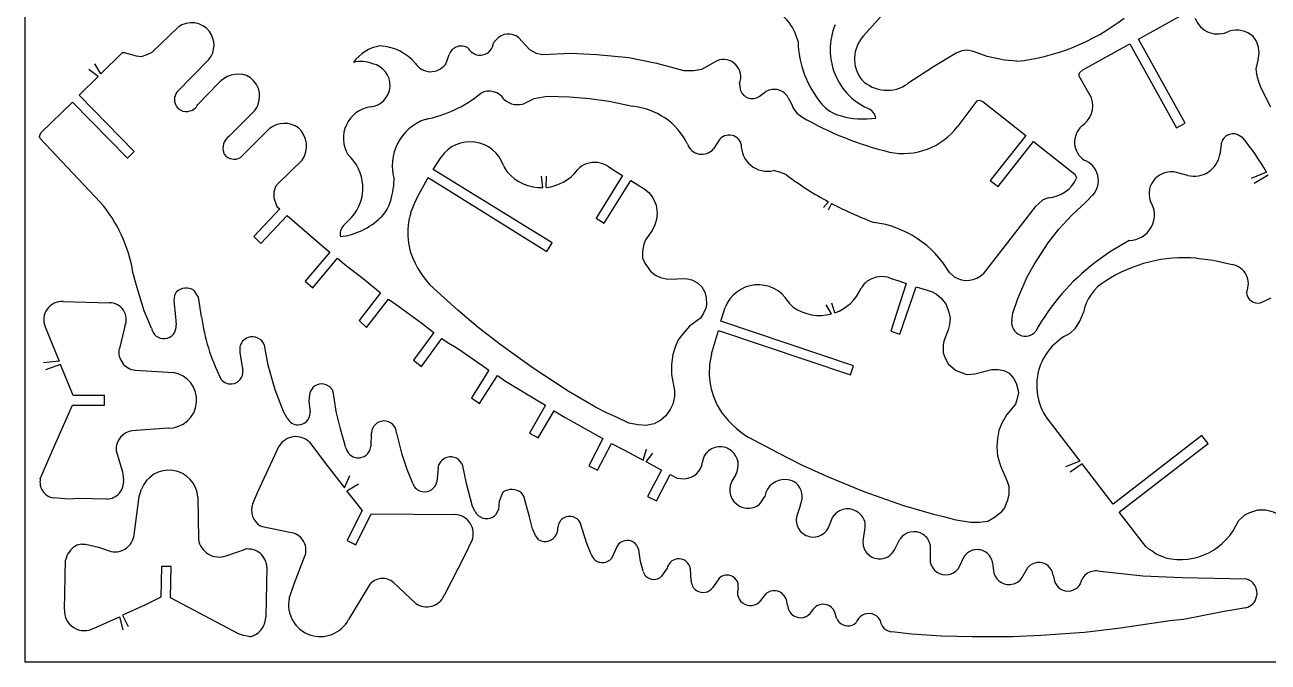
# Model space of a CAD drawing. Extents: x -54 to 327, y -11 to 204.
# Drawn here: x -54.1 to 159.8, y -11.2 to 98.4 of the extents above; entities that cross this region are included whole.
import ezdxf

# ---------------------------------------------------------------- set-up
doc = ezdxf.new("R2010")
doc.units = 0
doc.header["$MEASUREMENT"] = 0
doc.layers.add('Offen', color=7, linetype='CONTINUOUS')
doc.layers.add('SchneidenUhrzeiger', color=7, linetype='CONTINUOUS')

msp = doc.modelspace()

# ---------------------------------------------------------------- linework, layer by layer
at = {"layer": 'Offen', "color": 4, "linetype": 'Continuous'}
for p, q in [((90.23, 96.53), (94.8, 101.63)), ((137.51, 96), (145.16, 100.25)), ((-32.17, 93.76), (-27.71, 98.01)), ((26.59, 95.36), (27.01, 95.89)), ((30.94, 96.21), (32.75, 94.19)), ((32.75, 94.19), (33.92, 93.55)), ((127.95, 90.68), (136.03, 95.15)), ((136.03, 95.15), (144.1, 80.7)), ((145.59, 81.55), (137.51, 96)), ((-37.27, 93.66), (-40.99, 89.99)), ((-37.27, 93.66), (-36.95, 93.66)), ((-36.95, 93.66), (-34.93, 93.13)), ((-34.93, 93.13), (-33.97, 93.02)), ((-33.97, 93.02), (-33.02, 93.34)), ((-33.02, 93.34), (-32.17, 93.76)), ((-22.39, 92.49), (-27.92, 86.86)), ((18.3, 91.64), (18.62, 92.28)), ((18.62, 92.28), (18.94, 93.34)), ((33.92, 93.55), (34.98, 93.34)), ((34.98, 93.34), (39.87, 93.55)), ((39.87, 93.55), (44.33, 93.34)), ((44.33, 93.34), (49.86, 92.81)), ((49.86, 92.81), (54.64, 91.85)), ((63.56, 91.43), (65.05, 92.28)), ((106.17, 93.55), (102.24, 91.21)), ((107.13, 93.98), (106.17, 93.55)), ((108.08, 94.08), (107.13, 93.98)), ((109.14, 93.87), (108.08, 94.08)), ((111.48, 93.02), (109.14, 93.87)), ((114.46, 92.38), (111.48, 93.02)), ((116.58, 92.17), (114.46, 92.38)), ((158.13, 92.6), (157.7, 90.9)), ((-41.42, 89.56), (-43.05, 90.76)), ((-40.99, 89.99), (-42, 91.76)), ((54.64, 91.85), (59.31, 90.58)), ((59.31, 90.58), (61.01, 90.58)), ((61.01, 90.58), (62.39, 90.79)), ((62.39, 90.79), (63.56, 91.43)), ((102.24, 91.21), (97.88, 88.35)), ((127.31, 89.94), (127.42, 90.26)), ((127.31, 89.62), (127.31, 89.94)), ((127.42, 90.26), (127.95, 90.68)), ((157.7, 90.9), (157.81, 89.94)), ((157.81, 89.94), (158.13, 88.88)), ((-44.71, 86.33), (-41.42, 89.56)), ((-24.31, 84.73), (-20.8, 88.35)), ((68.88, 88.35), (68.98, 87.39)), ((129.44, 85.9), (127.31, 89.62)), ((158.13, 88.88), (158.55, 87.71)), ((158.55, 87.71), (160.25, 84.31)), ((-35.25, 76.66), (-44.71, 86.33)), ((33.49, 85.69), (32.01, 84.95)), ((34.56, 85.9), (33.49, 85.69)), ((35.83, 86.11), (34.56, 85.9)), ((39.66, 86.01), (35.83, 86.11)), ((43.06, 85.69), (39.66, 86.01)), ((46.46, 85.26), (43.06, 85.69)), ((72.28, 86.11), (73.44, 86.96)), ((77.27, 85.9), (77.91, 84.73)), ((-51.29, 79.85), (-45.87, 85.16)), ((-45.87, 85.16), (-36.42, 75.49)), ((-14.53, 83.67), (-18.89, 79.31)), ((50.49, 84.41), (46.46, 85.26)), ((77.91, 84.73), (78.12, 84.1)), ((78.12, 84.1), (78.76, 83.25)), ((107.55, 82.4), (109.78, 85.37)), ((109.78, 85.37), (110.1, 85.48)), ((110.1, 85.48), (110.74, 85.26)), ((110.74, 85.26), (118.18, 79.42)), ((78.76, 83.25), (79.61, 82.61)), ((106.49, 81.01), (107.55, 82.4)), ((144.1, 80.7), (145.59, 81.55)), ((-51.51, 79.21), (-51.29, 79.85)), ((-51.4, 78.89), (-51.51, 79.21)), ((-16.97, 75.6), (-11.98, 80.59)), ((118.18, 79.42), (112.01, 71.66)), ((155.47, 79), (154.62, 79.53)), ((-41.09, 67.95), (-51.4, 78.89)), ((65.16, 78.25), (64.41, 77.08)), ((113.39, 70.6), (119.45, 78.36)), ((119.45, 78.36), (126.57, 72.73)), ((151.75, 77.83), (151.54, 76.13)), ((-36.42, 75.49), (-35.25, 76.66)), ((-19.84, 76.34), (-19.74, 76.13)), ((-6.35, 75.17), (-10.49, 71.13)), ((16.18, 73.58), (17.56, 75.7)), ((36.68, 60.93), (16.18, 73.58)), ((46.24, 74.11), (47.73, 73.15)), ((47.73, 73.15), (48.79, 72.51)), ((75.99, 73.05), (74.72, 73.36)), ((76.95, 72.62), (75.99, 73.05)), ((126.57, 72.73), (126.78, 72.41)), ((146.01, 72.51), (144.1, 73.05)), ((159.55, 73.1), (156.93, 72.02)), ((-10.92, 70.6), (-11.24, 69.65)), ((-10.49, 71.13), (-10.92, 70.6)), ((13.31, 68.48), (15.33, 72.2)), ((15.33, 72.2), (35.73, 59.45)), ((35.06, 70.44), (34.84, 72.39)), ((35.65, 70.47), (35.68, 72.41)), ((48.79, 72.51), (44.23, 65.18)), ((45.61, 64.33), (50.18, 71.66)), ((50.18, 71.66), (52.62, 70.18)), ((112.01, 71.66), (113.39, 70.6)), ((126.78, 72.41), (126.89, 72.09)), ((159.84, 72.58), (157.44, 71.15)), ((-11.24, 69.65), (-11.24, 68.69)), ((-11.24, 68.69), (-10.71, 67.2)), ((52.62, 70.18), (53.36, 69.54)), ((53.36, 69.54), (54, 68.69)), ((54, 68.69), (54.53, 67.41)), ((122, 68.69), (121.04, 68.26)), ((128.48, 67.95), (129.65, 69.11)), ((-10.17, 66.78), (-14.64, 62)), ((-10.71, 67.2), (-10.17, 66.78)), ((54.53, 67.41), (54.74, 66.03)), ((84.2, 67.99), (83.34, 67)), ((84.74, 67.7), (84.14, 66.57)), ((119.77, 67.1), (110.84, 55.62)), ((121.04, 68.26), (119.77, 67.1)), ((126.04, 65.71), (128.48, 67.95)), ((-13.47, 60.83), (-8.9, 65.61)), ((-8.9, 65.61), (-2.63, 60.19)), ((0.77, 63.91), (2.15, 65.29)), ((44.23, 65.18), (45.61, 64.33)), ((54.64, 64.97), (54.32, 64.01)), ((54.74, 66.03), (54.64, 64.97)), ((123.81, 63.27), (126.04, 65.71)), ((53.89, 63.06), (52.73, 61.46)), ((54.32, 64.01), (53.89, 63.06)), ((122, 60.93), (123.81, 63.27)), ((-14.64, 62), (-13.47, 60.83)), ((-2.63, 60.19), (-1.57, 59.34)), ((35.73, 59.45), (36.68, 60.93)), ((52.41, 60.72), (52.19, 59.45)), ((52.73, 61.46), (52.41, 60.72)), ((119.56, 57.21), (122, 60.93)), ((135.92, 61.36), (132.52, 59.34)), ((-1.57, 59.34), (-5.82, 54.35)), ((-4.54, 53.18), (-0.29, 58.28)), ((-0.29, 58.28), (0.98, 57.21)), ((52.19, 59.45), (52.19, 58.38)), ((52.19, 58.38), (52.62, 57.43)), ((132.52, 59.34), (130.08, 57.53)), ((147.5, 58.28), (150.37, 57.96)), ((150.37, 57.96), (153.66, 57.21)), ((-34.72, 53.18), (-35.46, 55.83)), ((0.98, 57.21), (4.17, 54.77)), ((52.62, 57.43), (53.58, 56.05)), ((53.58, 56.05), (54.32, 55.41)), ((105.85, 55.09), (105, 55.83)), ((118.39, 55.09), (119.56, 57.21)), ((-5.82, 54.35), (-4.54, 53.18)), ((4.17, 54.77), (6.08, 53.18)), ((54.32, 55.41), (55.28, 54.98)), ((55.28, 54.98), (56.55, 54.66)), ((56.55, 54.66), (59.63, 54.77)), ((59.63, 54.77), (60.69, 54.56)), ((60.69, 54.56), (61.65, 54.03)), ((61.65, 54.03), (62.39, 53.39)), ((94.8, 54.88), (96.5, 54.35)), ((97.56, 53.92), (94.91, 45.74)), ((96.5, 54.35), (97.56, 53.92)), ((116.79, 51.37), (118.39, 55.09)), ((-33.55, 49.25), (-34.72, 53.18)), ((-28.34, 51.9), (-28.45, 50.95)), ((-28.02, 52.43), (-28.34, 51.9)), ((-24.73, 52.43), (-24.94, 52.75)), ((-24.2, 51.58), (-24.73, 52.43)), ((-23.67, 48.18), (-24.2, 51.58)), ((7.14, 52.33), (3.43, 47.55)), ((6.08, 53.18), (7.14, 52.33)), ((20.43, 49.35), (16.28, 53.07)), ((62.39, 53.39), (62.93, 52.43)), ((62.93, 52.43), (63.14, 51.48)), ((63.14, 51.48), (63.24, 50.41)), ((96.5, 45.21), (99.26, 53.39)), ((99.26, 53.39), (101.92, 52.54)), ((101.92, 52.54), (102.77, 52.11)), ((102.77, 52.11), (103.62, 51.37)), ((103.62, 51.37), (104.47, 50.31)), ((115.94, 48.82), (116.79, 51.37)), ((158.55, 50.63), (160.36, 51.48)), ((-47.47, 50.84), (-39.5, 50.63)), ((-32.27, 46.27), (-33.55, 49.25)), ((-28.45, 50.95), (-28.13, 48.18)), ((4.7, 46.38), (8.53, 51.26)), ((8.53, 51.26), (9.8, 50.31)), ((9.8, 50.31), (14.26, 47.12)), ((23.93, 46.38), (20.43, 49.35)), ((63.14, 49.78), (62.71, 48.82)), ((63.24, 50.41), (63.14, 49.78)), ((65.69, 47.44), (66.43, 49.78)), ((84.72, 48.7), (83.82, 50.24)), ((85.3, 48.89), (84.76, 50.58)), ((104.47, 50.31), (104.89, 49.03)), ((-28.13, 48.18), (-28.02, 46.8)), ((3.43, 47.55), (4.7, 46.38)), ((14.26, 47.12), (15.33, 46.27)), ((62.18, 47.97), (60.27, 46.59)), ((62.71, 48.82), (62.18, 47.97)), ((88.53, 39.79), (65.69, 47.44)), ((104.89, 49.03), (105.11, 47.97)), ((105.11, 47.97), (105, 46.91)), ((115.73, 47.55), (115.94, 48.82)), ((126.68, 46.27), (127.42, 47.44)), ((127.42, 47.44), (128.06, 48.93)), ((-50.55, 46.48), (-48.16, 40.59)), ((-36.84, 46.59), (-37.8, 42.76)), ((16.28, 45.53), (12.78, 40.75)), ((15.33, 46.27), (16.28, 45.53)), ((27.86, 43.3), (23.93, 46.38)), ((59.21, 45.31), (58.36, 44.25)), ((60.27, 46.59), (59.21, 45.31)), ((64.09, 41.81), (65.26, 45.85)), ((65.26, 45.85), (88, 38.2)), ((94.91, 45.74), (96.5, 45.21)), ((104.79, 45.95), (104.04, 44.04)), ((105, 46.91), (104.79, 45.95)), ((125.72, 45.31), (126.68, 46.27)), ((-17.08, 42.98), (-17.08, 42.02)), ((-12.19, 39.9), (-12.83, 43.3)), ((14.16, 39.68), (17.66, 44.46)), ((17.66, 44.46), (18.62, 43.83)), ((18.62, 43.83), (20.43, 42.76)), ((33.39, 39.36), (27.86, 43.3)), ((57.83, 42.98), (57.4, 41.7)), ((58.36, 44.25), (57.83, 42.98)), ((104.04, 44.04), (103.94, 43.4)), ((103.94, 43.4), (103.94, 42.02)), ((-17.08, 42.02), (-16.55, 38.94)), ((12.78, 40.75), (14.16, 39.68)), ((20.43, 42.76), (24.57, 39.9)), ((57.4, 41.7), (57.19, 40)), ((103.94, 42.02), (104.26, 41.06)), ((104.26, 41.06), (104.79, 40.11)), ((-48.16, 40.59), (-50.84, 40.27)), ((-47.93, 40.01), (-50.52, 39.07)), ((-45.77, 34.69), (-47.93, 40.01)), ((-35.04, 39.05), (-28.56, 38.62)), ((-11.02, 35.65), (-12.19, 39.9)), ((25.74, 39.05), (22.76, 34.26)), ((24.57, 39.9), (25.74, 39.05)), ((39.44, 35.43), (33.39, 39.36)), ((57.19, 40), (57.19, 38.3)), ((88, 38.2), (88.53, 39.79)), ((104.79, 40.11), (106.06, 39.05)), ((106.06, 39.05), (107.02, 38.62)), ((107.02, 38.62), (107.98, 38.3)), ((109.36, 38.41), (112.33, 39.15)), ((112.33, 39.15), (113.39, 39.15)), ((113.39, 39.15), (114.35, 38.94)), ((114.35, 38.94), (115.31, 38.51)), ((115.31, 38.51), (116.05, 37.66)), ((-1.57, 36.18), (-2.21, 36.5)), ((24.14, 33.31), (27.23, 38.09)), ((27.23, 38.09), (28.61, 37.13)), ((28.61, 37.13), (34.24, 33.73)), ((57.19, 38.3), (57.72, 35.54)), ((107.98, 38.3), (109.36, 38.41)), ((116.05, 37.66), (116.48, 36.81)), ((116.48, 36.81), (116.79, 35.75)), ((-40.35, 34.69), (-45.77, 34.69)), ((-40.35, 32.99), (-40.35, 34.69)), ((-9.54, 31.93), (-11.02, 35.65)), ((-5.07, 34.8), (-5.18, 33.73)), ((-1.14, 35.65), (-1.57, 36.18)), ((-0.93, 35.01), (-1.14, 35.65)), ((-0.51, 31.93), (-0.93, 35.01)), ((22.76, 34.26), (24.14, 33.31)), ((44.12, 32.67), (39.44, 35.43)), ((57.72, 34.48), (57.4, 33.2)), ((57.72, 35.54), (57.72, 34.48)), ((116.9, 35.11), (116.69, 34.16)), ((116.79, 35.75), (116.9, 35.11)), ((-48.96, 25.98), (-45.87, 32.99)), ((-45.87, 32.99), (-40.35, 32.99)), ((-5.18, 33.73), (-4.97, 31.71)), ((35.51, 32.99), (32.75, 28.21)), ((34.24, 33.73), (35.51, 32.99)), ((46.03, 31.71), (44.12, 32.67)), ((56.98, 32.25), (56.23, 31.18)), ((57.4, 33.2), (56.98, 32.25)), ((116.37, 33.2), (114.88, 31.4)), ((116.69, 34.16), (116.37, 33.2)), ((-8.9, 30.76), (-9.54, 31.93)), ((0.24, 28.95), (-0.51, 31.93)), ((34.24, 27.36), (37, 32.03)), ((37, 32.03), (38.91, 30.86)), ((38.91, 30.86), (44.23, 27.89)), ((47.63, 30.97), (46.03, 31.71)), ((49.86, 29.91), (47.63, 30.97)), ((55.38, 30.44), (54.21, 29.8)), ((56.23, 31.18), (55.38, 30.44)), ((114.88, 31.4), (114.03, 29.91)), ((121.79, 30.76), (127.47, 23.37)), ((-29.41, 29.06), (-34.93, 28.63)), ((1.19, 25.66), (0.24, 28.95)), ((5.55, 28.21), (5.44, 25.87)), ((10.86, 24.49), (9.91, 28.21)), ((32.75, 28.21), (34.24, 27.36)), ((44.23, 27.89), (45.39, 27.25)), ((51.45, 29.59), (49.86, 29.91)), ((52.83, 29.48), (51.45, 29.59)), ((54.21, 29.8), (52.83, 29.48)), ((113.5, 28.63), (113.29, 27.25)), ((114.03, 29.91), (113.5, 28.63)), ((-51.4, 20.35), (-48.96, 25.98)), ((-38.33, 25.87), (-38.33, 25.13)), ((-14, 18.11), (-10.28, 25.98)), ((-5.07, 26.61), (-2.1, 22.68)), ((45.39, 27.25), (42.95, 22.58)), ((44.44, 21.83), (46.88, 26.4)), ((46.88, 26.4), (49.11, 25.23)), ((75.46, 24.81), (70.47, 27.46)), ((113.29, 27.25), (113.18, 25.87)), ((113.18, 25.87), (113.29, 24.28)), ((148.46, 27.78), (133.16, 15.99)), ((134.22, 14.61), (149.52, 26.4)), ((149.52, 26.4), (148.46, 27.78)), ((-38.33, 25.13), (-37.27, 21.51)), ((11.71, 21.94), (10.86, 24.49)), ((49.11, 25.23), (52.3, 23.53)), ((52.3, 23.53), (52.89, 25.41)), ((52.84, 23.25), (53.99, 24.76)), ((62.5, 23.21), (62.82, 24.17)), ((62.82, 24.17), (63.14, 24.7)), ((79.61, 22.68), (75.46, 24.81)), ((113.29, 24.28), (113.82, 22.58)), ((-37.27, 21.51), (-37.06, 20.13)), ((-2.1, 22.68), (0.93, 18.8)), ((12.67, 19.5), (11.71, 21.94)), ((17.03, 22.15), (16.81, 19.81)), ((21.91, 19.5), (21.28, 22.58)), ((42.95, 22.58), (44.44, 21.83)), ((55.49, 21.83), (52.84, 23.25)), ((55.49, 21.83), (53.04, 17.26)), ((84.07, 20.66), (79.61, 22.68)), ((113.82, 22.58), (114.88, 20.03)), ((127.47, 23.37), (125, 22.41)), ((127.85, 22.88), (125.8, 21.47)), ((133.16, 15.99), (127.85, 22.88)), ((0.93, 18.8), (1.83, 20.9)), ((1.35, 18.27), (3.34, 19.49)), ((22.98, 15.56), (21.91, 19.5)), ((54.64, 16.52), (56.98, 21.09)), ((56.98, 21.09), (58.14, 20.45)), ((58.14, 20.45), (59.42, 20.35)), ((68.24, 21.09), (67.6, 19.92)), ((90.34, 18.11), (84.07, 20.66)), ((114.88, 20.03), (115.2, 19.07)), ((-35.25, 10.68), (-34.4, 17.26)), ((-34.4, 17.26), (-33.97, 18.54)), ((-24.31, 17.16), (-24.2, 9.93)), ((-14.85, 16.1), (-14, 18.11)), ((3.96, 14.93), (1.35, 18.27)), ((27.86, 17.37), (27.54, 16.41)), ((28.18, 18.01), (27.86, 17.37)), ((31.79, 17.37), (31.37, 17.9)), ((32.75, 13.76), (31.79, 17.37)), ((53.04, 17.26), (54.64, 16.52)), ((72.7, 16.41), (73.23, 17.26)), ((97.14, 15.67), (90.34, 18.11)), ((115.2, 17.69), (114.99, 16.63)), ((115.2, 19.07), (115.2, 17.69)), ((-46.41, 16.84), (-49.17, 17.05)), ((-44.81, 16.95), (-46.41, 16.84)), ((-39.92, 16.84), (-44.81, 16.95)), ((23.4, 14.71), (22.98, 15.56)), ((27.54, 16.41), (27.44, 15.03)), ((72.28, 15.88), (72.7, 16.41)), ((79.39, 15.88), (78.76, 13.97)), ((102.34, 14.18), (97.14, 15.67)), ((114.46, 15.35), (113.82, 14.5)), ((114.99, 16.63), (114.46, 15.35)), ((3.96, 14.93), (1.41, 9.72)), ((2.89, 8.98), (5.55, 14.29)), ((5.55, 14.29), (19.89, 14.18)), ((33.28, 11.74), (32.75, 13.76)), ((84.39, 12.38), (84.92, 13.65)), ((84.92, 13.65), (85.56, 14.5)), ((90.44, 13.01), (90.44, 11.95)), ((104.47, 13.65), (102.34, 14.18)), ((106.17, 13.23), (104.47, 13.65)), ((108.61, 12.8), (106.17, 13.23)), ((111.59, 13.01), (110.21, 12.8)), ((112.76, 13.65), (111.59, 13.01)), ((113.82, 14.5), (112.76, 13.65)), ((138.79, 8.66), (134.22, 14.61)), ((155.79, 14.08), (154.73, 13.12)), ((156.64, 14.5), (155.79, 14.08)), ((158.02, 14.93), (156.64, 14.5)), ((-13.15, 12.06), (-13.47, 12.16)), ((-8.47, 11.1), (-13.15, 12.06)), ((33.81, 10.57), (33.28, 11.74)), ((42.63, 9.19), (41.46, 12.8)), ((90.44, 11.95), (90.13, 9.61)), ((110.21, 12.8), (108.61, 12.8)), ((-44.28, 9.08), (-43.64, 9.08)), ((-43.64, 9.08), (-41.41, 8.55)), ((1.41, 9.72), (2.89, 8.98)), ((22.87, 9.72), (21.7, 7.28)), ((34.34, 9.83), (33.81, 10.57)), ((43.38, 7.38), (42.63, 9.19)), ((47.84, 8.76), (46.88, 6.64)), ((95.54, 8.13), (96.5, 9.93)), ((101.71, 8.98), (101.71, 6)), ((139.32, 8.23), (138.79, 8.66)), ((-41.41, 8.55), (-39.18, 7.81)), ((-19.42, 7.06), (-16.12, 8.23)), ((-7.73, 2.28), (-5.82, 7.17)), ((21.7, 7.28), (18.09, 0.26)), ((51.88, 6.11), (51.56, 8.13)), ((106.7, 5.15), (107.55, 6.96)), ((139.85, 7.91), (139.32, 8.23)), ((140.59, 7.38), (139.85, 7.91)), ((142.19, 6.75), (140.59, 7.38)), ((-47.26, -2.18), (-47.04, 6.32)), ((-30.57, 5.26), (-30.68, -0.05)), ((-28.87, 5.26), (-30.57, 5.26)), ((-28.98, -0.16), (-28.87, 5.26)), ((-12.41, 5.15), (-12.62, -3.45)), ((52.3, 4.41), (51.88, 6.11)), ((56.44, 4.94), (55.49, 3.56)), ((60.59, 2.81), (60.48, 4.83)), ((112.44, 5.79), (112.65, 4.09)), ((117.64, 3.56), (118.49, 5.05)), ((130.93, 4.41), (138.26, 3.66)), ((-8.58, -0.27), (-7.73, 2.28)), ((13.2, -1.12), (9.38, 2.5)), ((65.05, 2.71), (64.31, 1.65)), ((122.85, 3.77), (123.17, 2.5)), ((138.26, 3.66), (145.06, 3.35)), ((145.06, 3.35), (156, 3.13)), ((5.23, 2.07), (1.62, -3.88)), ((73.34, 0.48), (72.28, -0.9)), ((-33.44, -1.44), (-37.25, -3.15)), ((-30.68, -0.05), (-33.44, -1.44)), ((-17.29, -6.32), (-28.98, -0.16)), ((77.16, -1.44), (76.95, -0.48)), ((156, -1.86), (152.28, -2.5)), ((-42.16, -5.37), (-37.8, -3.4)), ((-37.8, -3.4), (-37.2, -5.63)), ((-37.25, -3.15), (-36.3, -5.06)), ((85.66, -3.77), (85.24, -2.5)), ((142.93, -4.09), (134.43, -5.37)), ((145.27, -3.88), (142.93, -4.09)), ((152.28, -2.5), (145.27, -3.88)), ((-16.76, -6.54), (-17.29, -6.32)), ((98.52, -6.43), (95.12, -6)), ((128.27, -6.11), (120.73, -6.64)), ((134.43, -5.37), (128.27, -6.11)), ((-16.44, -6.64), (-16.76, -6.54)), ((-15.81, -6.75), (-16.44, -6.64)), ((-15.38, -6.85), (-15.81, -6.75)), ((-15.17, -6.85), (-15.38, -6.85)), ((-14.64, -6.64), (-15.17, -6.85)), ((103.62, -6.75), (98.52, -6.43)), ((108.93, -6.85), (103.62, -6.75)), ((115.84, -6.85), (108.93, -6.85)), ((120.73, -6.64), (115.84, -6.85))]:
    msp.add_line(p, q, dxfattribs=at)
for centre, radius, start, end in [((70.43, 93.49), 8.79, 13.6657, 67.7023), ((-25.37, 94.94), 3.86, 37.1694, 127.1694), ((95.56, 94.15), 11.08, 157.2314, 247.9489), ((112.51, 128.98), 37.04, 276.3089, 307.5208), ((151.16, 100.97), 4.1, 199.4274, 298.7771), ((-25.37, 94.94), 3.86, 320.584, 37.1694), ((29.14, 94.08), 2.79, 49.6355, 139.6355), ((94.48, 92.57), 5.81, 137.0288, 218.1322), ((154.33, 93.12), 4.42, 48.2714, 105.7393), ((153.98, 93.68), 4.29, 345.344, 39.7136), ((8.27, 87.79), 7.15, 99.9466, 144.3034), ((6.62, 86.32), 8.51, 40.4927, 87.1841), ((20.99, 92.61), 2.18, 55.3741, 160.3832), ((24.26, 95.57), 2.34, 210.0121, 354.7494), ((96.52, 96.05), 17.56, 181.5609, 219.6755), ((3.82, 87.28), 4.87, 66.506, 106.1113), ((66.13, 89.5), 2.98, 337.2293, 111.2011), ((-17.33, 85.39), 4.56, 71.9396, 139.6219), ((5.02, 88.06), 3.76, 274.8335, 78.6255), ((15.77, 93.55), 3.17, 212.4061, 322.9193), ((-17.62, 86.15), 3.96, 334.4588, 64.4588), ((94.27, 93.35), 6.17, 225.0361, 305.8161), ((-26.01, 85.58), 2.3, 146.3099, 213.6901), ((10.83, 103.15), 21.34, 280.7006, 309.3332), ((25.82, 84), 3.03, 31.6324, 118.8804), ((30.73, 88.26), 3.55, 228.892, 291.092), ((71.08, 87.93), 2.17, 194.4009, 303.2765), ((74.83, 84.55), 2.79, 29.0625, 119.8893), ((125.51, 84.53), 4.16, 302.377, 19.265), ((-26.25, 85.7), 2.17, 219.8092, 309.8092), ((-26.25, 85.7), 2.17, 309.8092, 333.6104), ((-17.62, 86.15), 3.96, 321.2367, 334.4588), ((6.2, 78.92), 5.46, 99.1093, 210.7755), ((49.43, 72.73), 11.74, 26.3373, 84.8098), ((87.9, 89.04), 6.45, 220.6582, 254.6469), ((89.91, 81.87), 2.5, 12.0595, 53.4109), ((-9.41, 77.3), 4.18, 54.4916, 127.9461), ((17.64, 74.17), 8.5, 109.5521, 196.3862), ((108.41, 132.54), 57.65, 240.0225, 256.2356), ((90.26, 96.84), 14.6, 253.8418, 278.2678), ((-17.4, 77.19), 2.59, 125.0875, 199.2747), ((-9.74, 77.58), 4.16, 324.6653, 48.4985), ((67.11, 77.3), 2.18, 16.9057, 154.0663), ((97.06, 88.1), 11.79, 258.409, 323.0421), ((130.29, 78.26), 3.75, 132.8103, 235.509), ((153.8, 77.63), 2.06, 66.6642, 174.6371), ((22.55, 72.3), 6.04, 18.4503, 145.7663), ((62.42, 78.78), 2.61, 198.8525, 319.579), ((73.71, 77.77), 4.52, 177.883, 282.9407), ((125.52, 53.9), 39.07, 29.4275, 39.9509), ((-18.04, 77.49), 2.17, 218.7943, 299.4347), ((-3.59, 70.39), 7.68, 318.3665, 48.3665), ((126.89, 71.65), 3.75, 317.4358, 70.1632), ((147.1, 76.89), 4.5, 256.0551, 350.3019), ((31.22, 75.25), 3.11, 199.456, 222.4715), ((34.85, 78.25), 7.82, 220.727, 271.5074), ((34.85, 78.25), 7.82, 275.8729, 322.2879), ((43.51, 71.58), 3.11, 108.4684, 142.607), ((43.95, 70.49), 4.28, 57.5825, 109.3779), ((143.16, 69.34), 3.82, 75.7552, 198.1059), ((-4.88, 72.33), 14.37, 341.3495, 357.7756), ((112.96, 121.03), 60.33, 233.3537, 241.5311), ((121.62, 74.45), 5.78, 273.8156, 335.8334), ((24.04, 62.65), 12.21, 151.5255, 196.7955), ((-59.57, 51.99), 24.41, 9.0582, 40.8104), ((2.79, 69.87), 6.32, 313.5336, 340.2438), ((112.96, 121.03), 60.33, 242.1107, 249.7085), ((135.92, 65.72), 4.36, 269.9819, 34.0591), ((-1.21, 73.92), 12.01, 276.9179, 314.0772), ((89.76, 46.94), 17.65, 30.2601, 82.5768), ((2.34, 62.44), 2.15, 136.9611, 191.9907), ((27.28, 64.52), 15.87, 199.8433, 226.1337), ((145.37, 33.73), 24.64, 85.0486, 123.2072), ((108.01, 58.49), 4.03, 237.5673, 314.5777), ((152.97, 27.42), 37.83, 127.2511, 151.0381), ((153.05, 53.88), 3.39, 334.6602, 79.484), ((72.11, 47.65), 6.07, 31.7615, 159.4372), ((92.74, 51.64), 3.26, 120.5408, 154.0404), ((93.38, 50.85), 4.27, 70.5515, 122.4881), ((135.73, 47.57), 7.79, 119.5783, 169.9865), ((-26.29, 50.74), 2.42, 56.2108, 135.6015), ((82.66, 56.25), 7.82, 289.7294, 336.0089), ((158.09, 52.56), 1.99, 183.7608, 283.3007), ((-47.65, 47.7), 3.15, 86.7289, 202.7263), ((-39.49, 47.74), 2.89, 336.4647, 90.2167), ((80.08, 52.48), 3.26, 210.3084, 232.9587), ((82.66, 56.25), 7.82, 234.5013, 285.2551), ((11.58, 53.28), 35.61, 188.2257, 205.8154), ((118.06, 47.23), 2.35, 172.3011, 320.5944), ((-30.16, 46.59), 2.14, 188.5351, 275.7149), ((-30.16, 46.59), 2.14, 275.7149, 5.7149), ((129.86, 36.39), 9.84, 114.8936, 214.8795), ((-14.91, 42.55), 2.21, 109.5834, 168.9949), ((-14.91, 42.55), 2.21, 19.5834, 109.5834), ((-34.81, 42.1), 3.07, 167.5295, 265.6847), ((75.88, 38.65), 12.2, 165.0209, 210.5095), ((-29.3, 33.87), 4.81, 268.7047, 81.1361), ((-18.63, 38.74), 2.09, 275.4692, 5.4692), ((-18.63, 38.74), 2.09, 207.645, 275.4692), ((-3.02, 34.6), 2.06, 66.6642, 156.6642), ((-3.02, 34.6), 2.06, 156.6642, 174.6371), ((78.72, 40.99), 15.85, 212.589, 238.6172), ((-7.05, 31.7), 2.08, 206.9427, 270.4), ((-7.05, 31.7), 2.08, 270.4, 0.4), ((7.73, 28.1), 2.18, 92.7927, 177.2073), ((7.73, 28.1), 2.18, 2.7927, 92.7927), ((-35.06, 25.32), 3.32, 87.7488, 170.439), ((-7.43, 24.27), 3.32, 44.8055, 149.1566), ((3.3, 26.08), 2.15, 264.3526, 354.3526), ((65.55, 22.7), 3.13, 50.3914, 140.3914), ((3.3, 26.08), 2.15, 191.3722, 264.3526), ((19.19, 21.93), 2.18, 107.1841, 174.2371), ((19.19, 21.93), 2.18, 17.1841, 107.1841), ((65.55, 22.7), 3.13, 328.9862, 50.3914), ((-29.28, 16.84), 4.99, 3.6875, 160.0523), ((59.32, 23.54), 3.2, 271.7641, 354.145), ((-48.71, 19.76), 2.75, 167.8192, 260.4098), ((-40.08, 19.87), 3.03, 272.8747, 5.0157), ((14.7, 20.24), 2.16, 200.1659, 258.6315), ((14.7, 20.24), 2.16, 258.6315, 348.6315), ((70.38, 18.42), 3.16, 151.5988, 241.5988), ((76.67, 16.75), 3.47, 81.4641, 171.4641), ((76.67, 16.75), 3.47, 55.204, 81.4641), ((76.41, 17.22), 3.27, 335.8995, 46.7204), ((29.71, 15.88), 2.62, 50.5388, 125.6429), ((-11.88, 14.93), 3.19, 158.6259, 240.0921), ((25.36, 15.67), 2.18, 252.8896, 342.8896), ((70.38, 18.42), 3.16, 241.5988, 306.771), ((87.48, 12.05), 3.11, 38.1871, 128.1871), ((19.79, 10.89), 3.3, 339.2277, 88.1524), ((25.36, 15.67), 2.18, 206.1384, 252.8896), ((39.67, 11.85), 2.03, 117.9834, 177.0743), ((39.67, 11.85), 2.03, 27.9834, 117.9834), ((81.59, 13.24), 2.93, 165.4814, 255.4814), ((87.48, 12.05), 3.11, 17.9579, 38.1871), ((144.73, 17.26), 10.82, 256.4053, 337.4991), ((158.64, 8.89), 6.07, 349.7129, 95.8478), ((-8.79, 8.02), 3.1, 344.0263, 84.0656), ((35.43, 11.76), 2.21, 275.0804, 5.0804), ((81.59, 13.24), 2.93, 255.4814, 342.9136), ((98.9, 8.35), 2.88, 56.5443, 146.5443), ((98.9, 8.35), 2.88, 12.6403, 56.5443), ((-43.46, 5.64), 3.65, 121.089, 169.262), ((-44.23, 6.97), 2.11, 91.4562, 121.9422), ((-38.56, 11.09), 3.34, 259.3171, 352.9216), ((-20.62, 10.48), 3.62, 188.7311, 289.3414), ((35.43, 11.76), 2.21, 240.5767, 275.0804), ((49.57, 7.7), 2.03, 102.2147, 148.3301), ((49.57, 7.7), 2.03, 12.2147, 102.2147), ((92.98, 9.41), 2.86, 175.814, 265.814), ((-15.67, 5), 3.26, 2.6571, 98.0545), ((45.32, 7.91), 2.01, 195.1101, 230.9376), ((45.32, 7.91), 2.01, 230.9376, 320.9376), ((58.45, 4.51), 2.05, 98.923, 168.0622), ((58.45, 4.51), 2.05, 8.923, 98.923), ((92.98, 9.41), 2.86, 265.814, 333.4858), ((109.78, 5.47), 2.68, 56.285, 146.285), ((109.78, 5.47), 2.68, 6.8178, 56.285), ((54.15, 4.93), 1.92, 195.7518, 224.3853), ((104.37, 6.53), 2.71, 191.2847, 281.2847), ((104.37, 6.53), 2.71, 281.2847, 329.3956), ((120.39, 3.46), 2.48, 50.0683, 140.0683), ((120.39, 3.46), 2.48, 7.304, 50.0683), ((130.24, 1.72), 2.77, 75.6885, 168.3223), ((7.51, 0.27), 2.9, 50.0432, 141.6688), ((54.15, 4.93), 1.92, 224.3853, 314.3853), ((62.63, 2.81), 2.04, 179.805, 235.3006), ((66.77, 1.85), 1.92, 80.6226, 153.5216), ((66.77, 1.85), 1.92, 350.6226, 80.6226), ((115.26, 4.84), 2.71, 196.0466, 286.0466), ((115.26, 4.84), 2.71, 286.0466, 331.8085), ((125.4, 3.45), 2.43, 203.212, 293.212), ((125.4, 3.45), 2.43, 293.212, 331.2026), ((155.36, 0.64), 2.58, 345.6773, 75.6773), ((15.06, 1.63), 3.32, 235.8786, 335.6829), ((62.63, 2.81), 2.04, 235.3006, 325.3006), ((70.79, 0.79), 2.26, 160.6848, 221.1608), ((74.85, -1.12), 2.2, 107.0079, 133.3392), ((74.85, -1.12), 2.2, 17.0079, 107.0079), ((-3.22, -1.35), 5.47, 168.6184, 332.3767), ((70.79, 0.79), 2.26, 221.1608, 311.1608), ((79.4, -1.33), 2.24, 182.6965, 238.5407), ((83.27, -3.45), 2.19, 115.9423, 154.0577), ((83.27, -3.45), 2.19, 25.9423, 115.9423), ((155.36, 0.64), 2.58, 284.3227, 345.6773), ((-43.82, -2.35), 3.44, 177.1584, 298.8308), ((-16.33, -3.34), 3.71, 297.1203, 358.1848), ((79.4, -1.33), 2.24, 238.5407, 328.5407), ((87.54, -2.92), 2.06, 204.5782, 223.5137), ((91.13, -5.16), 2.3, 120.7728, 160.9392), ((91.13, -5.16), 2.3, 30.7728, 120.7728), ((95.33, -3.77), 2.24, 185.4403, 264.5597), ((87.54, -2.92), 2.06, 223.5137, 313.5137)]:
    msp.add_arc(centre, radius, start, end, dxfattribs=at)
at = {"layer": 'SchneidenUhrzeiger', "color": 93, "linetype": 'Continuous'}
for p in [(-54.06, 204.02), (327.12, -11.21)]:
    msp.add_line(p, (-54.06, -11.21), dxfattribs=at)

doc.saveas('drawing.dxf')
